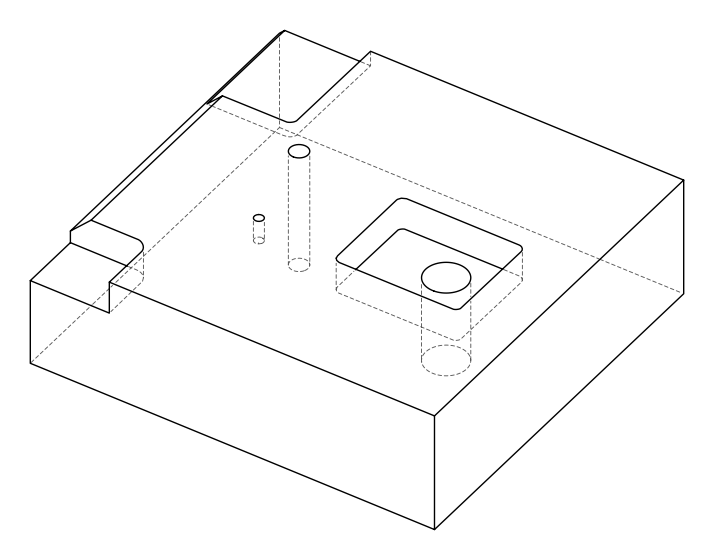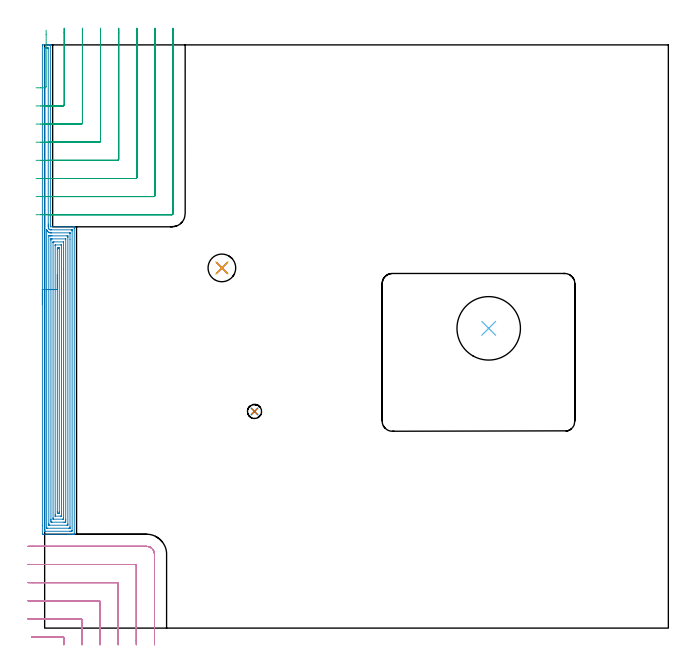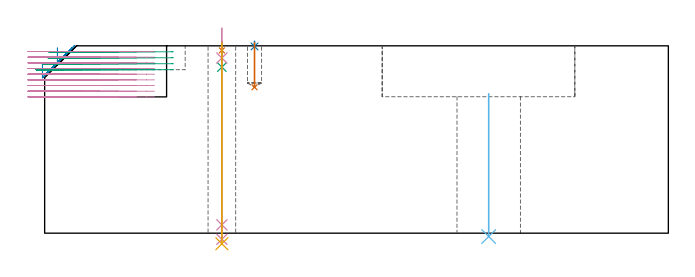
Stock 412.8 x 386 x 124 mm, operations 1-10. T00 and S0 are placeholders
(PLAN: 11 operations, 8 tool changes, 73.3 min)
(1 SPOT_DRILL | STEP1HOLE | NXT0321_9005460120000 | 0.05 min | 184 mm3)
(2 SPOT_DRILL_1 | STEP1POCKET | NXT0321_9005460120000 | 0.03 min | 1 mm3)
(3 DRILL_BLIND_HOLE_INTO_CENTER | STEP1HOLE | UGT0301_209 | 0.07 min | 723 mm3)
(4 GUN_DRILL_THROUGH_HOLE | STEP1HOLE | UGT0307_008 | 0.68 min | 10850 mm3)
(5 DRILL_TO_ENLARGE_THROUGH_HOLE | STEP1HOLE | UGT0301_252 | 0.53 min | 20800 mm3)
(6 INDEXABLE_INSERT_DRILL_THROUGH_HOLE_FROM_SOLID | STEP1HOLE_1 | NXT0302_036 | 0.39 min | 171719 mm3)
(7 DRILL_BLIND_HOLE_INTO_CENTER_1 | STEP1POCKET | UGT0301_209 | 0.12 min | 1752 mm3)
(8 AREA_MILL | FG_CHAMFER_SURFACE | UGT0205_001 | 15.26 min | 70843 mm3)
(9 MILL_CORNER_NOTCH_RECTANGULAR | CORNER_NOTCH_RECTANGULAR | NXT0201_012 | Follow Part, ap 4, ae 75% | 8.49 min | 154605 mm3)
(10 MILL_CORNER_NOTCH_RECTANGULAR_1 | CORNER_NOTCH_RECTANGULAR_1 | NXT0201_012 | Follow Part, ap 4, ae 75% | 10.78 min | 166346 mm3)
(11 MILL_RECTANGULAR_POCKET | POCKET_RECTANGULAR_STRAIGHT | NXT0201_011 | Follow Part, ap 3, ae 75% | 36.86 min | 400736 mm3)
(TOOL NXT0321_9005460120000 | NC Spot Drill, 142deg, 12mm, Carbide, Uncoated | D12 PA142 FL30 Z2)
(TOOL UGT0301_209 | Twist Drill 9.4 mm | D9.4 PA118 FL78 Z2)
(TOOL UGT0307_008 | Gun Drill 11 mm | D11 PA130 FL24 Z1)
(TOOL UGT0301_252 | Twist Drill 18.3 mm | D18.3 PA118 FL135 Z2)
(TOOL NXT0302_036 | Index. Insert Drill 42mm [880-D4200L50-05] | D42 PA176 FL210 Z2)
(TOOL UGT0205_001 | Chamfer Mill 20 x 3 x 45 deg. | D20 FL50 Z2)
(TOOL NXT0201_012 | ENDMILL 16mm [2P460-1600-NA 1630] | D16 FL38 Z6)
(TOOL NXT0201_011 | ENDMILL 12mm [2P460-1200-NA 1630] | D12 FL38 Z6)
(OP 1 SPOT_DRILL)
G17 G21 G94 G90
T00 M6
G54
G17 G0 G90 X117.3 Y238.4 S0 M3
G43 Z134. H0
G94 G81 G98 Z121. F250. R127.
G80
M5
M2
(OP 2 SPOT_DRILL_1)
G17 G21 G94 G90
T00 M6
G54
G17 G0 G90 X138.9 Y143.4 S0 M3
G43 Z134. H0
G94 G81 G98 Z123.595 F250. R127.
G80
M5
M2
(OP 3 DRILL_BLIND_HOLE_INTO_CENTER)
G17 G21 G94 G90
T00 M6
G54
G17 G0 G90 X117.3 Y238.4 S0 M3
G43 Z134. H0
G94 G81 G98 Z109.9 F250. R126.
G80
M5
M2
(OP 4 GUN_DRILL_THROUGH_HOLE)
G17 G21 G94 G90
T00 M6
G54
G17 G0 G90 X117.3 Y238.4 M8
G43 Z135.666 H0
S716 M3
G94 G1 Z115.935 F125. M26
G4 X.084
Z5.5 F250.
G4 X.084
Z-4.065 F125.
G4 X.084
M5
M9
G0 Z135.666
M2
(OP 5 DRILL_TO_ENLARGE_THROUGH_HOLE)
G17 G21 G94 G90
T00 M6
G54
G17 G0 G90 X117.3 Y238.4 S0 M3
G43 Z134. H0
G94 G73 G98 Z-6.998 F250. Q16.375 R126.
G80
M5
M2
(OP 6 INDEXABLE_INSERT_DRILL_THROUGH_HOLE_FROM_SOLID)
G17 G21 G94 G90
T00 M6
G54
G17 G0 G90 X293.9 Y198.4 S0 M3
G43 Z134. H1
G94 G81 G98 Z-2.233 F250. R92.3
G80
M5
M2
(OP 7 DRILL_BLIND_HOLE_INTO_CENTER_1)
G17 G21 G94 G90
T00 M6
G54
G17 G0 G90 X138.9 Y143.4 S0 M3
G43 Z134. H0
G94 G81 G98 Z96.6 F250. R126.
G80
M5
M2
(OP 8 AREA_MILL)
G17 G21 G94 G90
T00 M6
G54
G17 G0 G90 X-1.5 Y214.05 S1061 M3
G43 Z134. H0
Z112.9
G94 G1 Y214.088 Z112.028 F250.
Y214.202 Z111.164
Y214.391 Z110.312
Y214.653 Z109.48
Y214.987 Z108.674
Y215.39 Z107.9
Y215.858 Z107.164
Y216.39 Z106.472
Y216.979 Z105.829
Y217.622 Z105.24
Y218.314 Z104.708
Y219.05 Z104.24
Y219.824 Z103.837
Y220.63 Z103.503
Y221.462 Z103.241
Y222.314 Z103.052
Y223.178 Z102.938
Y224.05 Z102.9
X-1.499 Y385.376 Z102.901
X-1.496 Y385.809 Z102.902
X-1.491 Y385.99 Z102.905
X-1.07 Y386. Z103.327
X0.69 Z105.085
X2.102 Z106.498
X2.45 Z106.845
X3.148 Z107.547
X3.428 Z107.827
X3.789 Y385.994 Z108.18
X3.797 Y385.992 Z108.188
X3.8 Y385.823 Z108.2
Y266.558
X3.801 Y266.533 Z108.187
X3.805 Y266.526 Z108.184
Y266.519 Z108.189
X3.803 Y266.504 Z108.197
Y266.123
X3.8 Y266.057 Z108.199
Y266.027 Z108.2
Y265.6
X19.169 Z123.569
X19.593 Y265.59 Z123.993
X19.6 Y264.717 Z124.
Y62.277
X19.604 Y62.101 Z123.994
X19.259 Y62.1 Z123.658
X18.987 Z123.386
X18.29 Z122.684
X17.061 Z121.458
X16.53 Z120.924
X15.915 Z120.311
X-1.065 Z103.333
X-1.337 Y62.102 Z103.06
X-1.492 Y62.11 Z102.906
X-1.499 Y62.267 Z102.899
X-1.5 Y67.765 Z102.9
Y224.05
X-0.086 Z104.314
X-0.085 Y383.482 Z104.315
X-0.084 Y383.589 Z104.316
X-0.079 Y383.973 Z104.321
X0.293 Y383.992 Z104.693
X0.69 Y383.997 Z105.09
X1.166 Y384. Z105.566
X1.57 Y383.999 Z105.97
X2.048 Y383.997 Z106.448
X2.277 Y383.99 Z106.677
X2.379 Y383.969 Z106.779
X2.385 Y383.655 Z106.785
Y383.589
Y267.398
X2.381 Y266.575 Z106.781
Y266.504
X2.389 Y265.672 Z106.789
X2.393 Y265.61 Z106.793
X2.45 Y265.029 Z106.85
X2.539 Y264.717 Z106.939
X2.592 Y264.573 Z106.992
X2.749 Y264.276 Z107.149
X2.929 Y264.037 Z107.329
X3.164 Y263.823 Z107.564
X3.33 Y263.724 Z107.73
X3.495 Y263.656 Z107.895
X3.713 Y263.614 Z108.113
X3.88 Y263.609 Z108.28
X4.21 Y263.603 Z108.61
X4.429 Y263.6 Z108.829
X17.63 Y263.599 Z122.03
X18.121 Y263.592 Z122.521
X18.175 Y263.59 Z122.575
X18.179 Y263.522 Z122.579
X18.182 Y263.36 Z122.582
X18.185 Y263.035 Z122.585
X18.186 Y262.929 Z122.586
X18.185 Y64.618 Z122.585
X18.184 Y64.511 Z122.584
X18.179 Y64.127 Z122.579
X17.806 Y64.108 Z122.206
X17.41 Y64.103 Z121.81
X16.934 Y64.1 Z121.334
X16.53 Z120.93
X0.215 Z104.615
X0.004 Y64.102 Z104.404
X-0.029 Y64.104 Z104.371
X-0.063 Y64.11 Z104.337
X-0.079 Y64.116 Z104.321
X-0.08 Y64.142 Z104.32
X-0.085 Y64.405 Z104.315
X-0.086 Y224.05 Z104.314
X1.328 Z105.728
X1.329 Y263.174 Z105.729
X1.33 Y263.421 Z105.73
X1.333 Y263.584 Z105.733
X1.335 Y263.612 Z105.735
X1.398 Y263.49 Z105.798
X1.468 Y263.355 Z105.868
X1.57 Y263.161 Z105.97
X1.703 Y262.929 Z106.103
X2.024 Y262.5 Z106.424
X2.45 Y262.097 Z106.85
X2.525 Y262.035 Z106.925
X2.806 Y261.867 Z107.206
X3.05 Y261.758 Z107.45
X3.33 Y261.669 Z107.73
X3.536 Y261.63 Z107.936
X3.747 Y261.612 Z108.147
X4.21 Y261.604 Z108.61
X4.638 Y261.601 Z109.038
X16.53 Y261.599 Z120.93
X16.68 Y261.597 Z121.08
X16.734 Y261.594 Z121.134
X16.76 Y261.591 Z121.16
X16.764 Y261.55 Z121.164
X16.768 Y261.387 Z121.168
X16.77 Y261.142 Z121.17
X16.772 Y257.231 Z121.172
X16.771 Y66.947 Z121.171
X16.769 Y66.299 Z121.169
X16.767 Y66.177 Z121.167
X16.765 Y66.123 Z121.165
X16.718 Y66.108 Z121.118
X16.53 Y66.105 Z120.93
X15.845 Y66.1 Z120.245
X1.765 Y66.101 Z106.165
X1.57 Y66.104 Z105.97
X1.375 Y66.11 Z105.775
X1.335 Y66.117 Z105.735
X1.333 Y66.152 Z105.733
X1.33 Y66.217 Z105.73
X1.329 Y66.299 Z105.729
X1.328 Y66.545 Z105.728
Y224.05
X2.743 Z107.143
Y259.652
X2.744 Y259.727 Z107.144
X2.747 Y259.763 Z107.147
X2.749 Y259.776 Z107.149
X2.757 Y259.781 Z107.157
X2.96 Y259.73 Z107.36
X3.33 Y259.651 Z107.73
X3.646 Y259.618 Z108.046
X3.963 Y259.605 Z108.363
X4.21 Y259.603 Z108.61
X4.848 Y259.6 Z109.248
X14.77 Z119.17
X15.012 Y259.598 Z119.412
X15.173 Y259.595 Z119.573
X15.302 Y259.59 Z119.702
X15.351 Y259.579 Z119.751
X15.352 Y259.552 Z119.752
X15.354 Y259.354 Z119.754
X15.357 Y258.758 Z119.757
Y258.46
Y68.98
X15.355 Y68.386 Z119.755
X15.352 Y68.185 Z119.752
X15.351 Y68.121 Z119.751
X15.311 Y68.11 Z119.711
X15.203 Y68.107 Z119.603
X14.756 Y68.1 Z119.156
X3.317 Z107.717
X2.896 Y68.105 Z107.296
X2.792 Y68.11 Z107.192
X2.749 Y68.113 Z107.149
X2.747 Y68.149 Z107.147
X2.745 Y68.241 Z107.145
X2.743 Y68.683 Z107.143
Y68.98
Y224.05
X4.157 Z108.557
Y256.727
X4.163 Y257.567 Z108.563
X4.164 Y257.586 Z108.564
X4.183 Y257.594 Z108.583
X4.21 Y257.597 Z108.61
X5.057 Y257.6 Z109.457
X13.857 Z118.257
X13.89 Y257.598 Z118.29
X13.922 Y257.594 Z118.322
X13.937 Y257.589 Z118.337
X13.94 Y257.583 Z118.34
X13.942 Y257.567 Z118.342
X13.943 Y257.513 Z118.343
Y71.608
X13.94 Y70.768 Z118.34
X13.939 Y70.718 Z118.339
X13.89 Y70.11 Z118.29
X13.663 Y70.104 Z118.063
X13.01 Y70.101 Z117.41
X12.787 Y70.1 Z117.187
X4.866 Y70.101 Z109.266
X4.21 Y70.11 Z108.61
X4.162 Y70.768 Z108.562
X4.159 Y70.819 Z108.559
X4.157 Y71.662 Z108.557
Y71.716
Y224.05
X5.571 Z109.971
X5.572 Y255.29 Z109.972
X5.573 Y255.426 Z109.973
X5.577 Y255.533 Z109.977
X5.581 Y255.59 Z109.981
X5.619 Y255.592 Z110.019
X5.97 Y255.598 Z110.37
X6.146 Y255.6 Z110.546
X12.307 Y255.599 Z116.707
X12.476 Y255.593 Z116.876
X12.515 Y255.59 Z116.915
X12.522 Y255.571 Z116.922
X12.525 Y255.541 Z116.925
X12.528 Y255.375 Z116.928
X12.529 Y237.508 Z116.929
Y73.044
X12.526 Y72.555 Z116.926
X12.523 Y72.157 Z116.923
X12.516 Y72.11 Z116.916
X12.466 Y72.106 Z116.866
X12.354 Y72.102 Z116.754
X12.13 Y72.101 Z116.53
X11.698 Y72.1 Z116.098
X5.821 Z110.221
X5.701 Y72.102 Z110.101
X5.622 Y72.106 Z110.022
X5.581 Y72.11 Z109.981
X5.578 Y72.151 Z109.978
X5.574 Y72.555 Z109.974
X5.571 Y72.96 Z109.971
Y224.05
X6.985 Z111.385
X6.986 Y253.098 Z111.386
X6.988 Y253.476 Z111.388
X6.99 Y253.569 Z111.39
X6.992 Y253.585 Z111.392
X7.012 Y253.59 Z111.412
X7.071 Y253.595 Z111.471
X7.236 Y253.599 Z111.636
X10.756 Y253.6 Z115.156
X11.035 Y253.597 Z115.435
X11.098 Y253.593 Z115.498
X11.107 Y253.59 Z115.507
X11.11 Y253.584 Z115.51
X11.113 Y253.554 Z115.513
X11.114 Y253.49 Z115.514
Y74.481
X11.113 Y74.343 Z115.513
X11.11 Y74.155 Z115.51
X11.108 Y74.116 Z115.508
X11.008 Y74.11 Z115.408
X10.848 Y74.104 Z115.248
X10.609 Y74.101 Z115.009
X7.088 Z111.488
X7.024 Y74.106 Z111.424
X7.001 Y74.11 Z111.401
X6.992 Y74.118 Z111.392
X6.99 Y74.144 Z111.39
X6.987 Y74.204 Z111.387
X6.985 Y75.237 Z111.385
Y224.05
X8.4 Z112.8
Y250.63
X8.402 Y251.31 Z112.802
X8.404 Y251.52 Z112.804
X8.406 Y251.586 Z112.806
X8.468 Y251.59 Z112.868
X8.61 Y251.594 Z113.01
X9.205 Y251.599 Z113.605
X9.49 Y251.598 Z113.89
X9.585 Y251.595 Z113.985
X9.66 Y251.59 Z114.06
X9.694 Y251.577 Z114.094
X9.695 Y251.523 Z114.095
X9.699 Y251.31 Z114.099
X9.7 Y251.097 Z114.1
Y77.024
X9.699 Y76.812 Z114.099
X9.693 Y76.131 Z114.093
X9.517 Y76.103 Z113.917
X9.49 Y76.102 Z113.89
X8.639 Z113.039
X8.61 Y76.104 Z113.01
X8.407 Y76.131 Z112.807
X8.404 Y76.34 Z112.804
X8.4 Y77.024 Z112.8
Y77.238
Y224.05
Y224.922 Z112.838
Y225.786 Z112.951
Y226.638 Z113.14
Y227.47 Z113.403
Y228.276 Z113.736
Y229.05 Z114.139
Y229.786 Z114.608
Y230.478 Z115.139
Y231.121 Z115.728
Y231.71 Z116.372
Y232.242 Z117.064
Y232.71 Z117.8
Y233.113 Z118.573
Y233.447 Z119.379
Y233.709 Z120.211
Y233.898 Z121.063
Y234.012 Z121.928
Y234.05 Z122.8
G0 Z134.
M5
M2
(OP 9 MILL_CORNER_NOTCH_RECTANGULAR)
G17 G21 G94 G90
T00 M6
G54
G17 G0 G90 X2.8 Y345.6 S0 M3
G43 Z134. H1
Z120.05
G94 G1 X5.8 F250.
X12.206 F500.
G3 X13. Y346.394 R0.8
G1 Y393.96
Y396.96 F250.
G0 Z134.
X2.8 Y333.6
Z120.05
G1 X5.8
X24.206 F500.
G3 X25. Y334.394 R0.8
G1 Y394.
Y397. F250.
G0 Z134.
X2.8 Y321.6
Z120.05
G1 X5.8
X36.205 F500.
G3 X37. Y322.395 R0.8
G1 Y394.
Y397. F250.
G0 Z134.
X2.8 Y309.6
Z120.05
G1 X5.8
X48.205 F500.
G3 X49. Y310.395 R0.8
G1 Y394.
Y397. F250.
G0 Z134.
X2.8 Y297.6
Z120.05
G1 X5.8
X60.205 F500.
G3 X61. Y298.395 R0.8
G1 Y394.
Y397. F250.
G0 Z134.
X2.8 Y285.6
Z120.05
G1 X5.8
X72.204 F500.
G3 X73. Y286.396 R0.8
G1 Y394.
Y397. F250.
G0 Z134.
X2.8 Y273.6
Z120.05
G1 X5.8
X84.204 F500.
G3 X85. Y274.396 R0.8
G1 Y394.
Y397. F250.
G0 Z134.
X2.2 Y345.6
Z116.1
G1 X5.2
X12.206 F500.
G3 X13. Y346.394 R0.8
G1 Y393.997
Y396.997 F250.
G0 Z134.
X2.2 Y333.6
Z116.1
G1 X5.2
X24.206 F500.
G3 X25. Y334.394 R0.8
G1 Y394.
Y397. F250.
G0 Z134.
X2.2 Y321.6
Z116.1
G1 X5.2
X36.205 F500.
G3 X37. Y322.395 R0.8
G1 Y394.
Y397. F250.
G0 Z134.
X2.2 Y309.6
Z116.1
G1 X5.2
X48.205 F500.
G3 X49. Y310.395 R0.8
G1 Y394.
Y397. F250.
G0 Z134.
X2.2 Y297.6
Z116.1
G1 X5.2
X60.205 F500.
G3 X61. Y298.395 R0.8
G1 Y394.
Y397. F250.
G0 Z134.
X2.2 Y285.6
Z116.1
G1 X5.2
X72.204 F500.
G3 X73. Y286.396 R0.8
G1 Y394.
Y397. F250.
G0 Z134.
X2.2 Y273.6
Z116.1
G1 X5.2
X84.204 F500.
G3 X85. Y274.396 R0.8
G1 Y394.
Y397. F250.
G0 Z134.
X-1.75 Y345.6
Z112.15
G1 X1.25
X12.206 F500.
G3 X13. Y346.394 R0.8
G1 Y394.
Y397. F250.
G0 Z134.
X-1.75 Y333.6
Z112.15
G1 X1.25
X24.206 F500.
G3 X25. Y334.394 R0.8
G1 Y394.
Y397. F250.
G0 Z134.
X-1.75 Y321.6
Z112.15
G1 X1.25
X36.205 F500.
G3 X37. Y322.395 R0.8
G1 Y394.
Y397. F250.
G0 Z134.
X-1.75 Y309.6
Z112.15
G1 X1.25
X48.205 F500.
G3 X49. Y310.395 R0.8
G1 Y394.
Y397. F250.
G0 Z134.
X-1.75 Y297.6
Z112.15
G1 X1.25
X60.205 F500.
G3 X61. Y298.395 R0.8
G1 Y394.
Y397. F250.
G0 Z134.
X-1.75 Y285.6
Z112.15
G1 X1.25
X72.204 F500.
G3 X73. Y286.396 R0.8
G1 Y394.
Y397. F250.
G0 Z134.
X-1.75 Y273.6
Z112.15
G1 X1.25
X84.204 F500.
G3 X85. Y274.396 R0.8
G1 Y394.
Y397. F250.
G0 Z134.
X-5.699 Y357.6
Z108.2
G1 X-2.699
X0.207 F500.
G3 X1. Y358.393 R0.8
G1 Y392.745
Y395.745 F250.
G0 Z134.
X-5.699 Y345.6
Z108.2
G1 X-2.699
X12.206 F500.
G3 X13. Y346.394 R0.8
G1 Y394.
Y397. F250.
G0 Z134.
X-5.699 Y333.6
Z108.2
G1 X-2.699
X24.206 F500.
G3 X25. Y334.394 R0.8
G1 Y394.
Y397. F250.
G0 Z134.
X-5.699 Y321.6
Z108.2
G1 X-2.699
X36.205 F500.
G3 X37. Y322.395 R0.8
G1 Y394.
Y397. F250.
G0 Z134.
X-5.699 Y309.6
Z108.2
G1 X-2.699
X48.205 F500.
G3 X49. Y310.395 R0.8
G1 Y394.
Y397. F250.
G0 Z134.
X-5.699 Y297.6
Z108.2
G1 X-2.699
X60.205 F500.
G3 X61. Y298.395 R0.8
G1 Y394.
Y397. F250.
G0 Z134.
X-5.699 Y285.6
Z108.2
G1 X-2.699
X72.204 F500.
G3 X73. Y286.396 R0.8
G1 Y394.
Y397. F250.
G0 Z134.
X-5.699 Y273.6
Z108.2
G1 X-2.699
X84.204 F500.
G3 X85. Y274.396 R0.8
G1 Y394.
Y397. F250.
G0 Z134.
M5
M2
(OP 10 MILL_CORNER_NOTCH_RECTANGULAR_1)
G17 G21 G94 G90
T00 M6
G54
G17 G0 G90 X12.7 Y-11. S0 M3
G43 Z134. H1
Z120.244
G94 G1 Y-8. F250.
Y-6.695 F500.
G3 X11.905 Y-5.9 R0.8
G1 X-5.403
X-8.403 F250.
G0 Z134.
X24.7 Y-11.
Z120.244
G1 Y-8.
Y5.305 F500.
G3 X23.905 Y6.1 R0.8
G1 X-7.746
X-8. Y6.101
X-11. Y6.117 F250.
G0 Z134.
X36.7 Y-11.
Z120.244
G1 Y-8.
Y17.305 F500.
G3 X35.905 Y18.1 R0.8
G1 X-7.746
X-8. Y18.101
X-11. Y18.122 F250.
G0 Z134.
X48.7 Y-11.
Z120.244
G1 Y-8.
Y29.304 F500.
G3 X47.904 Y30.1 R0.8
G1 X-7.746
G2 X-8. Y30.101 R24.
G1 X-11. Y30.133 F250.
G0 Z134.
X60.7 Y-11.
Z120.244
G1 Y-8.
Y41.304 F500.
G3 X59.904 Y42.1 R0.8
G1 X-7.746
G2 X-8. Y42.103 R12.
G1 X-10.999 Y42.166 F250.
G0 Z134.
X72.7 Y-11.
Z120.244
G1 Y-8.
Y48.9 F500.
G3 X67.5 Y54.1 R5.2
G1 X-7.746
X-10.746 F250.
G0 Z134.
X12.7 Y-11.
Z116.489
G1 Y-8.
Y-6.695 F500.
G3 X11.905 Y-5.9 R0.8
G1 X-5.403
X-8.403 F250.
G0 Z134.
X24.7 Y-11.
Z116.489
G1 Y-8.
Y5.305 F500.
G3 X23.905 Y6.1 R0.8
G1 X-7.746
X-8. Y6.101
X-11. Y6.117 F250.
G0 Z134.
X36.7 Y-11.
Z116.489
G1 Y-8.
Y17.305 F500.
G3 X35.905 Y18.1 R0.8
G1 X-7.746
X-8. Y18.101
X-11. Y18.122 F250.
G0 Z134.
X48.7 Y-11.
Z116.489
G1 Y-8.
Y29.304 F500.
G3 X47.904 Y30.1 R0.8
G1 X-7.746
G2 X-8. Y30.101 R24.
G1 X-11. Y30.133 F250.
G0 Z134.
X60.7 Y-11.
Z116.489
G1 Y-8.
Y41.304 F500.
G3 X59.904 Y42.1 R0.8
G1 X-7.746
G2 X-8. Y42.103 R12.
G1 X-10.999 Y42.166 F250.
G0 Z134.
X72.7 Y-11.
Z116.489
G1 Y-8.
Y48.9 F500.
G3 X67.5 Y54.1 R5.2
G1 X-7.746
X-10.746 F250.
G0 Z134.
X12.7 Y-11.
Z112.733
G1 Y-8.
Y-6.695 F500.
G3 X11.905 Y-5.9 R0.8
G1 X-5.403
X-8.403 F250.
G0 Z134.
X24.7 Y-11.
Z112.733
G1 Y-8.
Y5.305 F500.
G3 X23.905 Y6.1 R0.8
G1 X-7.746
X-8. Y6.101
X-11. Y6.117 F250.
G0 Z134.
X36.7 Y-11.
Z112.733
G1 Y-8.
Y17.305 F500.
G3 X35.905 Y18.1 R0.8
G1 X-7.746
X-8. Y18.101
X-11. Y18.122 F250.
G0 Z134.
X48.7 Y-11.
Z112.733
G1 Y-8.
Y29.305 F500.
G3 X47.905 Y30.1 R0.8
G1 X-7.746
G2 X-8. Y30.101 R24.
G1 X-11. Y30.133 F250.
G0 Z134.
X60.7 Y-11.
Z112.733
G1 Y-8.
Y41.304 F500.
G3 X59.904 Y42.1 R0.8
G1 X-7.746
G2 X-8. Y42.103 R12.
G1 X-10.999 Y42.166 F250.
G0 Z134.
X72.7 Y-11.
Z112.733
G1 Y-8.
Y48.9 F500.
G3 X67.5 Y54.1 R5.2
G1 X-7.746
X-10.746 F250.
G0 Z134.
X12.7 Y-11.
Z108.978
G1 Y-8.
Y-6.695 F500.
G3 X11.905 Y-5.9 R0.8
G1 X-5.403
X-8.403 F250.
G0 Z134.
X24.7 Y-11.
Z108.978
G1 Y-8.
Y5.305 F500.
G3 X23.905 Y6.1 R0.8
G1 X-8.
X-11. F250.
G0 Z134.
X36.7 Y-11.
Z108.978
G1 Y-8.
Y17.305 F500.
G3 X35.905 Y18.1 R0.8
G1 X-8.
X-11. F250.
G0 Z134.
X48.7 Y-11.
Z108.978
G1 Y-8.
Y29.305 F500.
G3 X47.905 Y30.1 R0.8
G1 X-8.
X-11. F250.
G0 Z134.
X60.7 Y-11.
Z108.978
G1 Y-8.
Y41.304 F500.
G3 X59.904 Y42.1 R0.8
G1 X-8.
X-11. F250.
G0 Z134.
X72.7 Y-11.
Z108.978
G1 Y-8.
Y48.9 F500.
G3 X67.5 Y54.1 R5.2
G1 X-8.
X-11. F250.
G0 Z134.
X12.7 Y-11.
Z105.222
G1 Y-8.
Y-6.695 F500.
G3 X11.905 Y-5.9 R0.8
G1 X-5.403
X-8.403 F250.
G0 Z134.
X24.7 Y-11.
Z105.222
G1 Y-8.
Y5.305 F500.
G3 X23.905 Y6.1 R0.8
G1 X-8.
X-11. F250.
G0 Z134.
X36.7 Y-11.
Z105.222
G1 Y-8.
Y17.305 F500.
G3 X35.905 Y18.1 R0.8
G1 X-8.
X-11. F250.
G0 Z134.
X48.7 Y-11.
Z105.222
G1 Y-8.
Y29.305 F500.
G3 X47.905 Y30.1 R0.8
G1 X-8.
X-11. F250.
G0 Z134.
X60.7 Y-11.
Z105.222
G1 Y-8.
Y41.304 F500.
G3 X59.904 Y42.1 R0.8
G1 X-8.
X-11. F250.
G0 Z134.
X72.7 Y-11.
Z105.222
G1 Y-8.
Y48.9 F500.
G3 X67.5 Y54.1 R5.2
G1 X-8.
X-11. F250.
G0 Z134.
X12.7 Y-11.
Z101.467
G1 Y-8.
Y-6.695 F500.
G3 X11.905 Y-5.9 R0.8
G1 X-5.403
X-8.403 F250.
G0 Z134.
X24.7 Y-11.
Z101.467
G1 Y-8.
Y5.305 F500.
G3 X23.905 Y6.1 R0.8
G1 X-8.
X-11. F250.
G0 Z134.
X36.7 Y-11.
Z101.467
G1 Y-8.
Y17.305 F500.
G3 X35.905 Y18.1 R0.8
G1 X-8.
X-11. F250.
G0 Z134.
X48.7 Y-11.
Z101.467
G1 Y-8.
Y29.305 F500.
G3 X47.905 Y30.1 R0.8
G1 X-8.
X-11. F250.
G0 Z134.
X60.7 Y-11.
Z101.467
G1 Y-8.
Y41.304 F500.
G3 X59.904 Y42.1 R0.8
G1 X-8.
X-11. F250.
G0 Z134.
X72.7 Y-11.
Z101.467
G1 Y-8.
Y48.9 F500.
G3 X67.5 Y54.1 R5.2
G1 X-8.
X-11. F250.
G0 Z134.
X12.7 Y-11.
Z97.711
G1 Y-8.
Y-6.695 F500.
G3 X11.905 Y-5.9 R0.8
G1 X-5.403
X-8.403 F250.
G0 Z134.
X24.7 Y-11.
Z97.711
G1 Y-8.
Y5.305 F500.
G3 X23.905 Y6.1 R0.8
G1 X-8.
X-11. F250.
G0 Z134.
X36.7 Y-11.
Z97.711
G1 Y-8.
Y17.305 F500.
G3 X35.905 Y18.1 R0.8
G1 X-8.
X-11. F250.
G0 Z134.
X48.7 Y-11.
Z97.711
G1 Y-8.
Y29.305 F500.
G3 X47.905 Y30.1 R0.8
G1 X-8.
X-11. F250.
G0 Z134.
X60.7 Y-11.
Z97.711
G1 Y-8.
Y41.304 F500.
G3 X59.904 Y42.1 R0.8
G1 X-8.
X-11. F250.
G0 Z134.
X72.7 Y-11.
Z97.711
G1 Y-8.
Y48.9 F500.
G3 X67.5 Y54.1 R5.2
G1 X-8.
X-11. F250.
G0 Z134.
X12.7 Y-11.
Z93.956
G1 Y-8.
Y-6.695 F500.
G3 X11.905 Y-5.9 R0.8
G1 X-5.403
X-8.403 F250.
G0 Z134.
X24.7 Y-11.
Z93.956
G1 Y-8.
Y5.305 F500.
G3 X23.905 Y6.1 R0.8
G1 X-8.
X-11. F250.
G0 Z134.
X36.7 Y-11.
Z93.956
G1 Y-8.
Y17.305 F500.
G3 X35.905 Y18.1 R0.8
G1 X-8.
X-11. F250.
G0 Z134.
X48.7 Y-11.
Z93.956
G1 Y-8.
Y29.305 F500.
G3 X47.905 Y30.1 R0.8
G1 X-8.
X-11. F250.
G0 Z134.
X60.7 Y-11.
Z93.956
G1 Y-8.
Y41.304 F500.
G3 X59.904 Y42.1 R0.8
G1 X-8.
X-11. F250.
G0 Z134.
X72.7 Y-11.
Z93.956
G1 Y-8.
Y48.9 F500.
G3 X67.5 Y54.1 R5.2
G1 X-8.
X-11. F250.
G0 Z134.
X12.7 Y-11.
Z90.2
G1 Y-8.
Y-6.695 F500.
G3 X11.905 Y-5.9 R0.8
G1 X-5.403
X-8.403 F250.
G0 Z134.
X24.7 Y-11.
Z90.2
G1 Y-8.
Y5.305 F500.
G3 X23.905 Y6.1 R0.8
G1 X-8.
X-11. F250.
G0 Z134.
X36.7 Y-11.
Z90.2
G1 Y-8.
Y17.305 F500.
G3 X35.905 Y18.1 R0.8
G1 X-8.
X-11. F250.
G0 Z134.
X48.7 Y-11.
Z90.2
G1 Y-8.
Y29.305 F500.
G3 X47.905 Y30.1 R0.8
G1 X-8.
X-11. F250.
G0 Z134.
X60.7 Y-11.
Z90.2
G1 Y-8.
Y41.304 F500.
G3 X59.904 Y42.1 R0.8
G1 X-8.
X-11. F250.
G0 Z134.
X72.7 Y-11.
Z90.2
G1 Y-8.
Y48.9 F500.
G3 X67.5 Y54.1 R5.2
G1 X-8.
X-11. F250.
G0 Z134.
M5
M2
